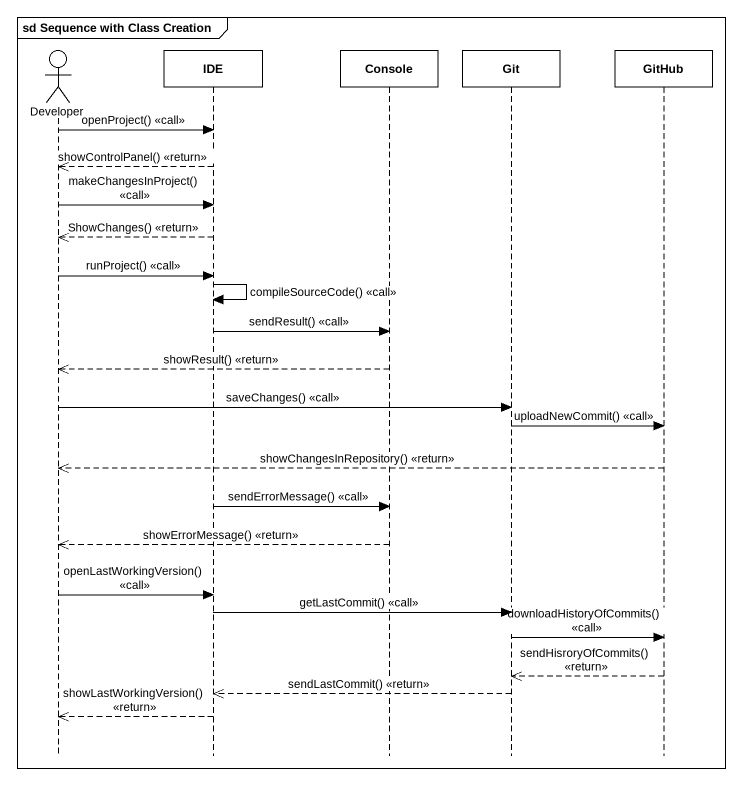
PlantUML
@startuml
mainframe sd Sequence with Class Creation
hide footbox
actor Developer
participant IDE
participant Console
participant Git
participant GitHub

Developer -> IDE : openProject() <<call>>
IDE -->> Developer : showControlPanel() <<return>>
Developer -> IDE : makeChangesInProject() <<call>>
IDE -->> Developer : ShowChanges() <<return>>
Developer -> IDE : runProject() <<call>>
IDE -> IDE : compileSourceCode() <<call>>
IDE -> Console : sendResult() <<call>>
Console -->> Developer : showResult() <<return>>
Developer -> Git : saveChanges() <<call>>
Git -> GitHub : uploadNewCommit() <<call>>
GitHub -->> Developer : showChangesInRepository() <<return>>
IDE -> Console : sendErrorMessage() <<call>>
Console -->> Developer : showErrorMessage() <<return>>
Developer -> IDE : openLastWorkingVersion() <<call>>
IDE -> Git : getLastCommit() <<call>>
Git -> GitHub : downloadHistoryOfCommits() <<call>>
GitHub -->> Git : sendHisroryOfCommits() <<return>>
Git -->> IDE : sendLastCommit() <<return>>
IDE -->> Developer : showLastWorkingVersion() <<return>>
@enduml
